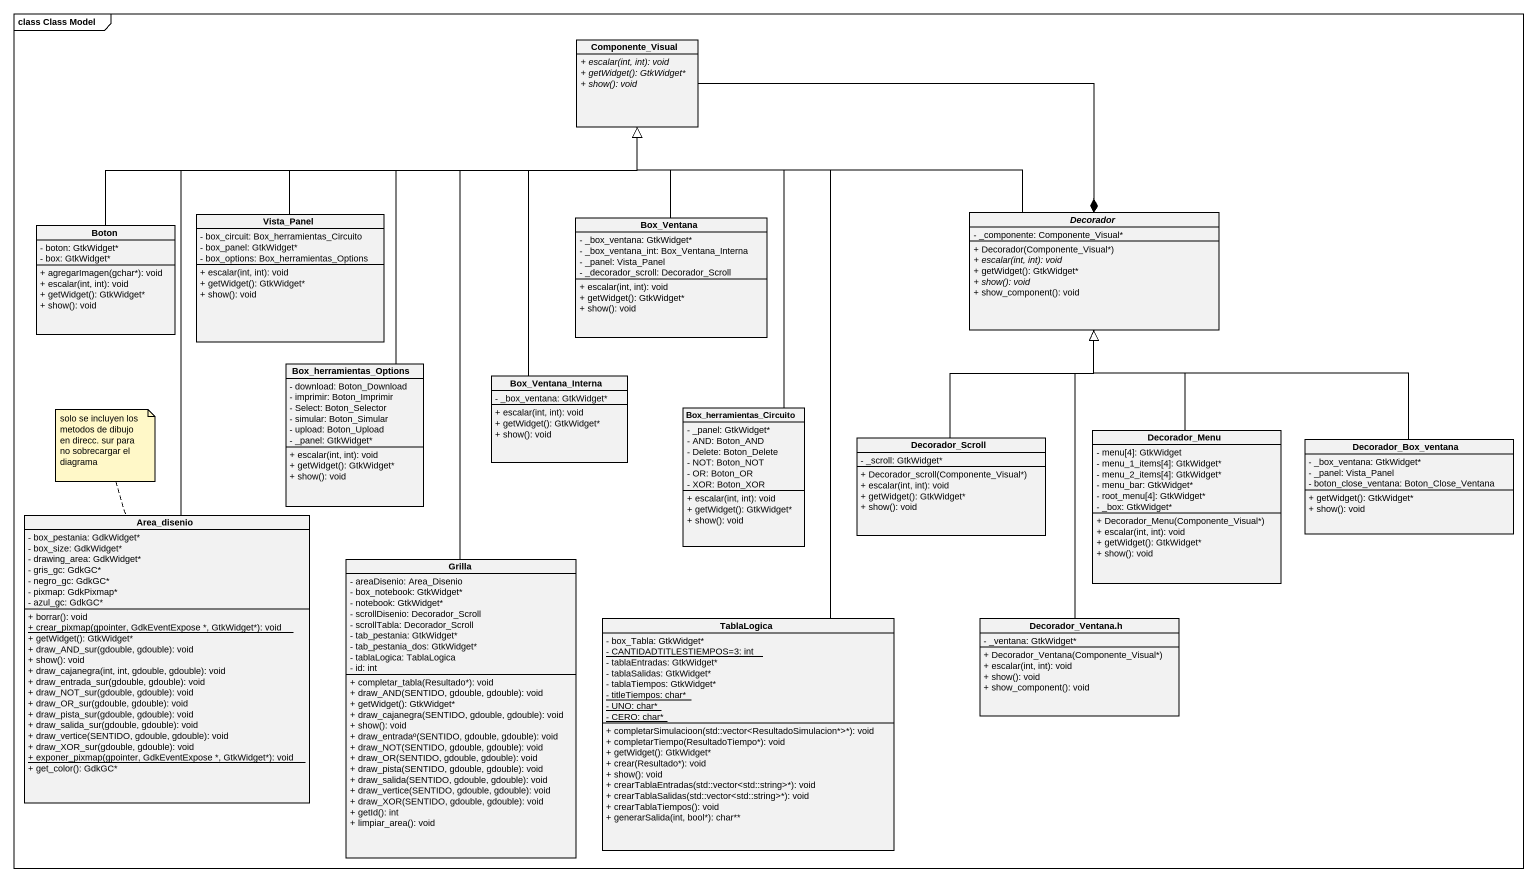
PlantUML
@startuml
mainframe class Class Model
hide circle
hide empty members
skinparam classAttributeIconSize 0
class Componente_Visual {
  {abstract} + escalar(int, int): void
  {abstract} + getWidget(): GtkWidget*
  {abstract} + show(): void
}
class Boton {
  - boton: GtkWidget*
  - box: GtkWidget*
  + agregarImagen(gchar*): void
  + escalar(int, int): void
  + getWidget(): GtkWidget*
  + show(): void
}
class Vista_Panel {
  - box_circuit: Box_herramientas_Circuito
  - box_panel: GtkWidget*
  - box_options: Box_herramientas_Options
  + escalar(int, int): void
  + getWidget(): GtkWidget*
  + show(): void
}
class Box_Ventana {
  - _box_ventana: GtkWidget*
  - _box_ventana_int: Box_Ventana_Interna
  - _panel: Vista_Panel
  - _decorador_scroll: Decorador_Scroll
  + escalar(int, int): void
  + getWidget(): GtkWidget*
  + show(): void
}
abstract class Decorador {
  - _componente: Componente_Visual*
  + Decorador(Componente_Visual*)
  {abstract} + escalar(int, int): void
  + getWidget(): GtkWidget*
  {abstract} + show(): void
  + show_component(): void
}
class Box_herramientas_Options {
  - download: Boton_Download
  - imprimir: Boton_Imprimir
  - Select: Boton_Selector
  - simular: Boton_Simular
  - upload: Boton_Upload
  - _panel: GtkWidget*
  + escalar(int, int): void
  + getWidget(): GtkWidget*
  + show(): void
}
class Box_Ventana_Interna {
  - _box_ventana: GtkWidget*
  + escalar(int, int): void
  + getWidget(): GtkWidget*
  + show(): void
}
class Box_herramientas_Circuito {
  - _panel: GtkWidget*
  - AND: Boton_AND
  - Delete: Boton_Delete
  - NOT: Boton_NOT
  - OR: Boton_OR
  - XOR: Boton_XOR
  + escalar(int, int): void
  + getWidget(): GtkWidget*
  + show(): void
}
class Decorador_Scroll {
  - _scroll: GtkWidget*
  + Decorador_scroll(Componente_Visual*)
  + escalar(int, int): void
  + getWidget(): GtkWidget*
  + show(): void
}
class Decorador_Menu {
  - menu[4]: GtkWidget
  - menu_1_items[4]: GtkWidget*
  - menu_2_items[4]: GtkWidget*
  - menu_bar: GtkWidget*
  - root_menu[4]: GtkWidget*
  - _box: GtkWidget*
  + Decorador_Menu(Componente_Visual*)
  + escalar(int, int): void
  + getWidget(): GtkWidget*
  + show(): void
}
class Decorador_Box_ventana {
  - _box_ventana: GtkWidget*
  - _panel: Vista_Panel
  - boton_close_ventana: Boton_Close_Ventana
  + getWidget(): GtkWidget*
  + show(): void
}
class Area_disenio {
  - box_pestania: GdkWidget*
  - box_size: GdkWidget*
  - drawing_area: GdkWidget*
  - gris_gc: GdkGC*
  - negro_gc: GdkGC*
  - pixmap: GdkPixmap*
  - azul_gc: GdkGC*
  + borrar(): void
  {static} + crear_pixmap(gpointer, GdkEventExpose *, GtkWidget*): void
  + getWidget(): GtkWidget*
  + draw_AND_sur(gdouble, gdouble): void
  + show(): void
  + draw_cajanegra(int, int, gdouble, gdouble): void
  + draw_entrada_sur(gdouble, gdouble): void
  + draw_NOT_sur(gdouble, gdouble): void
  + draw_OR_sur(gdouble, gdouble): void
  + draw_pista_sur(gdouble, gdouble): void
  + draw_salida_sur(gdouble, gdouble): void
  + draw_vertice(SENTIDO, gdouble, gdouble): void
  + draw_XOR_sur(gdouble, gdouble): void
  {static} + exponer_pixmap(gpointer, GdkEventExpose *, GtkWidget*): void
  + get_color(): GdkGC*
}
class Grilla {
  - areaDisenio: Area_Disenio
  - box_notebook: GtkWidget*
  - notebook: GtkWidget*
  - scrollDisenio: Decorador_Scroll
  - scrollTabla: Decorador_Scroll
  - tab_pestania: GtkWidget*
  - tab_pestania_dos: GtkWidget*
  - tablaLogica: TablaLogica
  - id: int
  + completar_tabla(Resultado*): void
  + draw_AND(SENTIDO, gdouble, gdouble): void
  + getWidget(): GtkWidget*
  + draw_cajanegra(SENTIDO, gdouble, gdouble): void
  + show(): void
  + draw_entradaº(SENTIDO, gdouble, gdouble): void
  + draw_NOT(SENTIDO, gdouble, gdouble): void
  + draw_OR(SENTIDO, gdouble, gdouble): void
  + draw_pista(SENTIDO, gdouble, gdouble): void
  + draw_salida(SENTIDO, gdouble, gdouble): void
  + draw_vertice(SENTIDO, gdouble, gdouble): void
  + draw_XOR(SENTIDO, gdouble, gdouble): void
  + getId(): int
  + limpiar_area(): void
}
class TablaLogica {
  - box_Tabla: GtkWidget*
  {static} - CANTIDADTITLESTIEMPOS=3: int
  - tablaEntradas: GtkWidget*
  - tablaSalidas: GtkWidget*
  - tablaTiempos: GtkWidget*
  {static} - titleTiempos: char*
  {static} - UNO: char*
  {static} - CERO: char*
  + completarSimulacioon(std::vector<ResultadoSimulacion*>*): void
  + completarTiempo(ResultadoTiempo*): void
  + getWidget(): GtkWidget*
  + crear(Resultado*): void
  + show(): void
  + crearTablaEntradas(std::vector<std::string>*): void
  + crearTablaSalidas(std::vector<std::string>*): void
  + crearTablaTiempos(): void
  + generarSalida(int, bool*): char**
}
class "Decorador_Ventana.h" as Decorador_Ventana_h {
  - _ventana: GtkWidget*
  + Decorador_Ventana(Componente_Visual*)
  + escalar(int, int): void
  + show(): void
  + show_component(): void
}
Componente_Visual -right-* Decorador
Boton -right-|> Componente_Visual
Vista_Panel -right-|> Componente_Visual
Box_Ventana -up-|> Componente_Visual
Decorador -left-|> Componente_Visual
Box_herramientas_Options -up-|> Componente_Visual
Box_Ventana_Interna -up-|> Componente_Visual
Box_herramientas_Circuito -up-|> Componente_Visual
Decorador_Scroll -up-|> Decorador
Decorador_Menu -up-|> Decorador
Decorador_Box_ventana -up-|> Decorador
Area_disenio -up-|> Componente_Visual
Grilla -up-|> Componente_Visual
TablaLogica -up-|> Componente_Visual
Decorador_Ventana_h -up-|> Decorador
note top of Area_disenio : solo se incluyen los metodos de dibujo en direcc. sur para no sobrecargar el diagrama
@enduml
